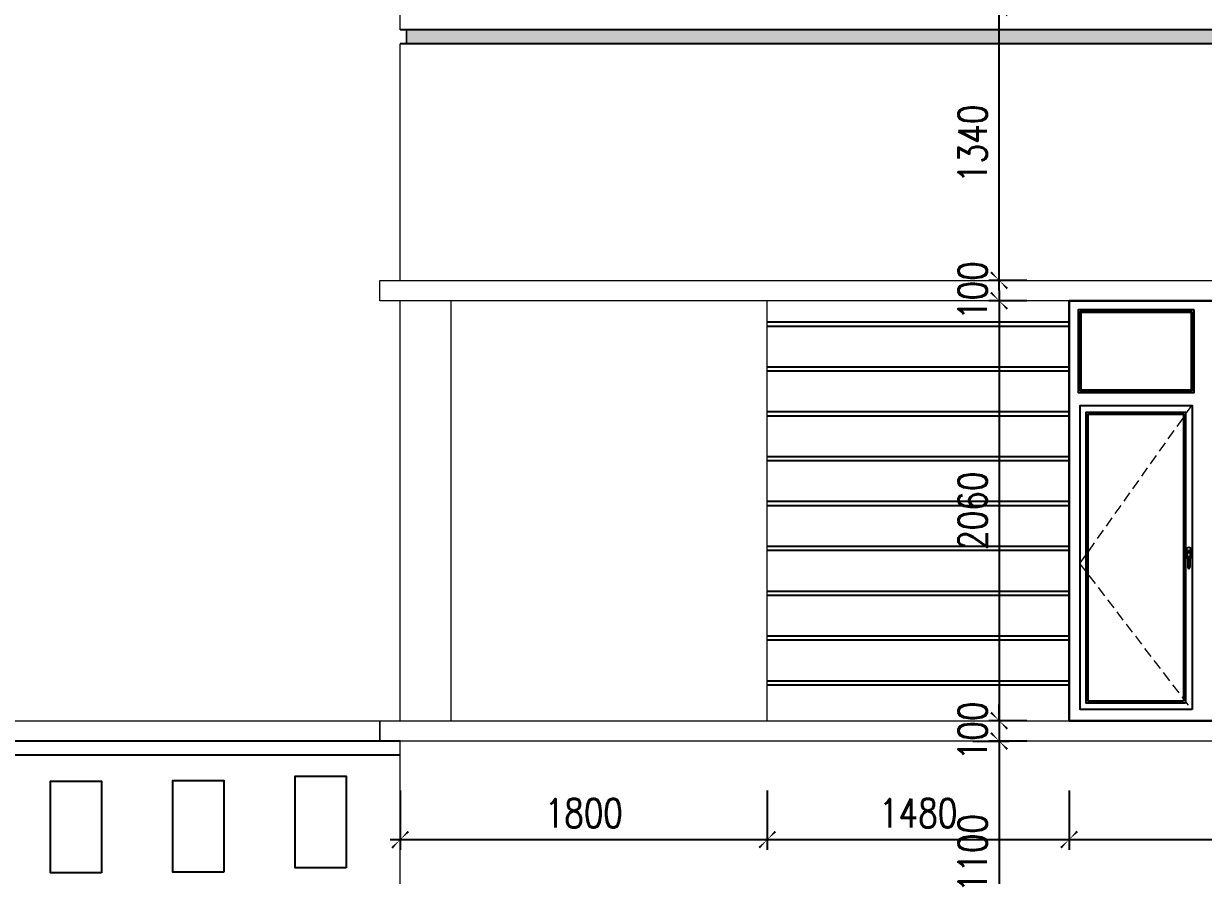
# Model space of a CAD drawing. Header units: millimetres. Extents: x -34806 to 662668, y 63228 to 99452.
# Drawn here: x 280355 to 286141, y 80833 to 85012 of the extents above; entities that cross this region are included whole.
import ezdxf

# ---------------------------------------------------------------- set-up
doc = ezdxf.new("R2010")
doc.units = ezdxf.units.MM
doc.header["$LTSCALE"] = 200
doc.header["$MEASUREMENT"] = 0
doc.header["$PDMODE"] = 3
doc.header["$PDSIZE"] = 50
doc.linetypes.add('HIDDEN', pattern=[0.375, 0.25, -0.125])
doc.layers.get('DEFPOINTS').update_dxf_attribs({"linetype": 'CONTINUOUS'})
for name, color, linetype in [('DIM', 1, 'CONTINUOUS'), ('Manh', 8, 'CONTINUOUS'), ('Net_Manh', 155, 'CONTINUOUS'), ('Net_Thay', 7, 'CONTINUOUS'), ('TPTA-Virtural', 253, 'CONTINUOUS'), ('wood', 254, 'CONTINUOUS')]:
    doc.layers.add(name, color=color, linetype=linetype)
for name, color, linetype, lineweight in [('hatch', 251, 'CONTINUOUS', 5), ('thay', 7, 'CONTINUOUS', 18), ('VU', 8, 'HIDDEN', 13)]:
    doc.layers.add(name, color=color, linetype=linetype, lineweight=lineweight)
doc.styles.add('RomanS', font='romans.shx', dxfattribs={"width": 0.8})
doc.dimstyles.new('D1', dxfattribs={"dimtxt": 140, "dimasz": 80, "dimexe": 50, "dimexo": 0, "dimgap": 60, "dimtad": 1, "dimdec": 0, "dimzin": 0, "dimdsep": 46, "dimtxsty": 'RomanS', "dimblk1": 'ARCHTICK', "dimblk2": 'ARCHTICK', "dimsah": 1, "dimcen": 100, "dimdle": 50, "dimclrt": 7, "dimadec": 0, "dimazin": 0, "dimtfac": 0.005, "dimtdec": 0, "dimtix": 1, "dimtofl": 0, "dimtmove": 2, "dimatfit": 3, "dimldrblk": 'ARCHTICK', "dimfxl": 1, "dimtvp": 0.8, "dimtolj": 1, "dimtzin": 0, "dimarcsym": 0})

# ---------------------------------------------------------------- blocks, each defined once
blk = doc.blocks.new('_ArchTick')
at = {"layer": 'DIM', "color": 150}
blk.add_lwpolyline([(0.5, 0.5, 0.133, 0, 0), (0, 0, 0, 0.133, 0), (-0.5, -0.5, 0.133, 0.133, 0)], format="xyseb", dxfattribs=at)
blk = doc.blocks.new('*D332')
at = {"layer": 'DEFPOINTS', "color": 0}
for p in [(282202.1, 81250.1), (284002.1, 81250.1), (284002.1, 81008.8)]:
    blk.add_point(p, dxfattribs=at)
at = {"layer": 'DIM', "color": 0, "lineweight": -2}
for p, q in [((282202.1, 81250.1), (282202.1, 80958.8)), ((284002.1, 81250.1), (284002.1, 80958.8)), ((282152.1, 81008.8), (284052.1, 81008.8))]:
    blk.add_line(p, q, dxfattribs=at)
at = {"layer": 'DIM', "color": 0, "lineweight": -2, "xscale": 80, "yscale": 80, "zscale": 80, "rotation": 180}
blk.add_blockref('_ArchTick', (282202.1, 81008.8), dxfattribs=at)
at = {"layer": 'DIM', "color": 0, "lineweight": -2, "xscale": 80, "yscale": 80, "zscale": 80}
blk.add_blockref('_ArchTick', (284002.1, 81008.8), dxfattribs=at)
at = {"layer": 'DIM', "color": 7, "insert": (283102.1, 81138.8), "char_height": 140, "attachment_point": 5, "style": 'RomanS'}
blk.add_mtext('\\A1;1800', dxfattribs=at)
blk = doc.blocks.new('*D333')
at = {"layer": 'DEFPOINTS', "color": 0}
for p in [(284002.1, 81250.1), (285482.1, 81250.1), (285482.1, 81008.8)]:
    blk.add_point(p, dxfattribs=at)
at = {"layer": 'DIM', "color": 0, "lineweight": -2}
for p, q in [((284002.1, 81250.1), (284002.1, 80958.8)), ((285482.1, 81250.1), (285482.1, 80958.8)), ((283952.1, 81008.8), (285532.1, 81008.8))]:
    blk.add_line(p, q, dxfattribs=at)
at = {"layer": 'DIM', "color": 0, "lineweight": -2, "xscale": 80, "yscale": 80, "zscale": 80, "rotation": 180}
blk.add_blockref('_ArchTick', (284002.1, 81008.8), dxfattribs=at)
at = {"layer": 'DIM', "color": 0, "lineweight": -2, "xscale": 80, "yscale": 80, "zscale": 80}
blk.add_blockref('_ArchTick', (285482.1, 81008.8), dxfattribs=at)
at = {"layer": 'DIM', "color": 7, "insert": (284742.1, 81138.8), "char_height": 140, "attachment_point": 5, "style": 'RomanS'}
blk.add_mtext('\\A1;1480', dxfattribs=at)
blk = doc.blocks.new('*D334')
at = {"layer": 'DEFPOINTS', "color": 0}
for p in [(285482.1, 81250.1), (288332.1, 81250.1), (288332.1, 81008.8)]:
    blk.add_point(p, dxfattribs=at)
at = {"layer": 'DIM', "color": 0, "lineweight": -2}
for p, q in [((285482.1, 81250.1), (285482.1, 80958.8)), ((288332.1, 81250.1), (288332.1, 80958.8)), ((285432.1, 81008.8), (288382.1, 81008.8))]:
    blk.add_line(p, q, dxfattribs=at)
at = {"layer": 'DIM', "color": 0, "lineweight": -2, "xscale": 80, "yscale": 80, "zscale": 80, "rotation": 180}
blk.add_blockref('_ArchTick', (285482.1, 81008.8), dxfattribs=at)
at = {"layer": 'DIM', "color": 0, "lineweight": -2, "xscale": 80, "yscale": 80, "zscale": 80}
blk.add_blockref('_ArchTick', (288332.1, 81008.8), dxfattribs=at)
at = {"layer": 'DIM', "color": 7, "insert": (286907.1, 81138.8), "char_height": 140, "attachment_point": 5, "style": 'RomanS'}
blk.add_mtext('\\A1;2850', dxfattribs=at)
blk = doc.blocks.new('*D427')
at = {"layer": 'DEFPOINTS', "color": 0}
for p in [(285139.2, 83752.3), (285275.3, 83752.3), (285275.3, 83652.3)]:
    blk.add_point(p, dxfattribs=at)
at = {"layer": 'DIM', "color": 0, "lineweight": -2}
for p, q in [((285139.2, 83752.3), (285139.2, 83832.3)), ((285275.3, 83752.3), (285089.2, 83752.3)), ((285275.3, 83652.3), (285089.2, 83652.3)), ((285139.2, 83652.3), (285139.2, 83572.3))]:
    blk.add_line(p, q, dxfattribs=at)
at = {"layer": 'DIM', "color": 0, "lineweight": -2, "xscale": 80, "yscale": 80, "zscale": 80}
for p, rotation in [((285139.2, 83752.3), 270), ((285139.2, 83652.3), 90)]:
    blk.add_blockref('_ArchTick', p, dxfattribs=dict(at, rotation=rotation))
at = {"layer": 'DIM', "color": 7, "insert": (285009.2, 83702.3), "char_height": 140, "attachment_point": 5, "rotation": 90, "style": 'RomanS'}
blk.add_mtext('\\A1;100', dxfattribs=at)
blk = doc.blocks.new('*D428')
at = {"layer": 'DEFPOINTS', "color": 0}
for p in [(285139.2, 85091.8), (285275.3, 85091.8), (285275.3, 83752.3)]:
    blk.add_point(p, dxfattribs=at)
at = {"layer": 'DIM', "color": 0, "lineweight": -2}
for p, q in [((285139.2, 83702.3), (285139.2, 85141.8)), ((285275.3, 85091.8), (285089.2, 85091.8)), ((285275.3, 83752.3), (285089.2, 83752.3))]:
    blk.add_line(p, q, dxfattribs=at)
at = {"layer": 'DIM', "color": 0, "lineweight": -2, "xscale": 80, "yscale": 80, "zscale": 80}
for p, rotation in [((285139.2, 85091.8), 90), ((285139.2, 83752.3), 270)]:
    blk.add_blockref('_ArchTick', p, dxfattribs=dict(at, rotation=rotation))
at = {"layer": 'DIM', "color": 7, "insert": (285009.2, 84422), "char_height": 140, "attachment_point": 5, "rotation": 90, "style": 'RomanS'}
blk.add_mtext('\\A1;1340', dxfattribs=at)
blk = doc.blocks.new('*D429')
at = {"layer": 'DEFPOINTS', "color": 0}
for p in [(285275.3, 83652.3), (285139.2, 81592.3), (285275.3, 81592.3)]:
    blk.add_point(p, dxfattribs=at)
at = {"layer": 'DIM', "color": 0, "lineweight": -2}
for p, q in [((285139.2, 83702.3), (285139.2, 81542.3)), ((285275.3, 83652.3), (285089.2, 83652.3)), ((285275.3, 81592.3), (285089.2, 81592.3))]:
    blk.add_line(p, q, dxfattribs=at)
at = {"layer": 'DIM', "color": 0, "lineweight": -2, "xscale": 80, "yscale": 80, "zscale": 80}
for p, rotation in [((285139.2, 83652.3), 90), ((285139.2, 81592.3), 270)]:
    blk.add_blockref('_ArchTick', p, dxfattribs=dict(at, rotation=rotation))
at = {"layer": 'DIM', "color": 7, "insert": (285009.2, 82622.3), "char_height": 140, "attachment_point": 5, "rotation": 90, "style": 'RomanS'}
blk.add_mtext('\\A1;2060', dxfattribs=at)
blk = doc.blocks.new('*D430')
at = {"layer": 'DEFPOINTS', "color": 0}
for p in [(285275.3, 81592.3), (285139.2, 81492.3), (285275.3, 81492.3)]:
    blk.add_point(p, dxfattribs=at)
at = {"layer": 'DIM', "color": 0, "lineweight": -2}
for p, q in [((285139.2, 81592.3), (285139.2, 81672.3)), ((285275.3, 81592.3), (285089.2, 81592.3)), ((285275.3, 81492.3), (285089.2, 81492.3)), ((285139.2, 81492.3), (285139.2, 81412.3))]:
    blk.add_line(p, q, dxfattribs=at)
at = {"layer": 'DIM', "color": 0, "lineweight": -2, "xscale": 80, "yscale": 80, "zscale": 80}
for p, rotation in [((285139.2, 81592.3), 270), ((285139.2, 81492.3), 90)]:
    blk.add_blockref('_ArchTick', p, dxfattribs=dict(at, rotation=rotation))
at = {"layer": 'DIM', "color": 7, "insert": (285009.2, 81542.3), "char_height": 140, "attachment_point": 5, "rotation": 90, "style": 'RomanS'}
blk.add_mtext('\\A1;100', dxfattribs=at)
blk = doc.blocks.new('*D431')
at = {"layer": 'DEFPOINTS', "color": 0}
for p in [(285009.6, 81492.3), (285009.6, 80392.3), (285139.2, 80392.3)]:
    blk.add_point(p, dxfattribs=at)
at = {"layer": 'DIM', "color": 0, "lineweight": -2}
for p, q in [((285139.2, 81542.3), (285139.2, 80342.3)), ((285009.6, 81492.3), (285189.2, 81492.3)), ((285009.6, 80392.3), (285189.2, 80392.3))]:
    blk.add_line(p, q, dxfattribs=at)
at = {"layer": 'DIM', "color": 0, "lineweight": -2, "xscale": 80, "yscale": 80, "zscale": 80}
for p, rotation in [((285139.2, 81492.3), 90), ((285139.2, 80392.3), 270)]:
    blk.add_blockref('_ArchTick', p, dxfattribs=dict(at, rotation=rotation))
at = {"layer": 'DIM', "color": 7, "insert": (285009.2, 80942.3), "char_height": 140, "attachment_point": 5, "rotation": 90, "style": 'RomanS'}
blk.add_mtext('\\A1;1100', dxfattribs=at)

msp = doc.modelspace()

# ---------------------------------------------------------------- hatches: boundary and pattern name
at = {"layer": 'Manh'}
h = msp.add_hatch(dxfattribs=at)
h.set_pattern_fill('DOTS,_O', color=256, scale=350)
h.set_pattern_definition([(0, (94.207, -114049.677), (10.9375, 21.875), [0, -21.875])])
h.paths.add_polyline_path([(293547.1, 84981.8), (293517.1, 84981.8), (282232.1, 84981.8), (282232.1, 84911.8), (293517.1, 84911.8), (293547.1, 84911.8)])
h.paths.add_polyline_path([(300237.1, 84981.8), (293547.1, 84981.8), (293547.1, 84911.8), (300237.1, 84911.8)])

# ---------------------------------------------------------------- linework, layer by layer
at = {"layer": 'hatch'}
msp.add_lwpolyline([(285482.2, 81592.3), (288332.1, 81592.3), (288332.1, 83652.3), (285482.2, 83652.3)], close=True, dxfattribs=at)
at = {"layer": 'Net_Manh'}
for p, q in [((284002.1, 83548.3), (285482.1, 83548.3)), ((284002.1, 83528.3), (285482.1, 83528.3)), ((284002.1, 83328.3), (285482.1, 83328.3)), ((284002.1, 83308.3), (285482.1, 83308.3)), ((284002.1, 83108.3), (285482.1, 83108.3)), ((284002.1, 83088.3), (285482.1, 83088.3)), ((284002.1, 82888.3), (285482.1, 82888.3)), ((284002.1, 82868.3), (285482.1, 82868.3)), ((284002.1, 82668.3), (285482.1, 82668.3)), ((284002.1, 82648.3), (285482.1, 82648.3)), ((284002.1, 82448.3), (285482.2, 82448.3)), ((284002.1, 82428.3), (285482.2, 82428.3)), ((284002.1, 82228.3), (285482.1, 82228.3)), ((284002.1, 82208.3), (285482.1, 82208.3)), ((284002.1, 82008.3), (285482.1, 82008.3)), ((284002.1, 81988.3), (285482.1, 81988.3)), ((284002.1, 81788.3), (285482.1, 81788.3)), ((284002.1, 81768.3), (285482.1, 81768.3))]:
    msp.add_line(p, q, dxfattribs=at)
at = {"layer": 'Net_Thay'}
msp.add_lwpolyline([(285482.1, 81592.3), (288332.1, 81592.3), (288332.1, 83652.3), (285482.1, 83652.3)], close=True, dxfattribs=at)
at = {"layer": 'thay'}
for p, q in [((282202.1, 84981.8), (282202.1, 85091.8)), ((282232.1, 84911.8), (282232.1, 84981.8)), ((282202.1, 83752.3), (282202.1, 84911.8)), ((282202.1, 81592.3), (282202.1, 83652.3)), ((282452.1, 81592.3), (282452.1, 83652.3)), ((284002.1, 81592.3), (284002.1, 83652.3)), ((288332.1, 83652.3), (285482.1, 83652.3)), ((285482.1, 83633.3), (285482.1, 81592.3)), ((288332.1, 83652.3), (285482.2, 83652.3)), ((285482.2, 83633.3), (285482.2, 81592.3)), ((282202.1, 80392.3), (282202.1, 81492.3))]:
    msp.add_line(p, q, dxfattribs=at)
for points in [[(282202.1, 84981.8), (282232.1, 84981.8), (282232.1, 84911.8), (282202.1, 84911.8)], [(288332.1, 83652.3), (285482.2, 83652.3)], [(288332.1, 81592.3), (285482.1, 81592.3)], [(288332.1, 81592.3), (285482.2, 81592.3)], [(288332.1, 81592.3), (285482.2, 81592.3)]]:
    msp.add_lwpolyline(points, dxfattribs=at)
for points in [[(282102.1, 83752.3), (293417.1, 83752.3), (293417.1, 83652.3), (282102.1, 83652.3)], [(276967.1, 81592.3), (282102.1, 81592.3), (282102.1, 81492.3), (276967.1, 81492.3)], [(282102.1, 81592.3), (293417.1, 81592.3), (293417.1, 81492.3), (282102.1, 81492.3)]]:
    msp.add_lwpolyline(points, close=True, dxfattribs=at)
at = {"layer": 'TPTA-Virtural'}
for p, q in [((293517.1, 84981.8), (282202.1, 84981.8)), ((293517.1, 84911.8), (282202.1, 84911.8)), ((282202.1, 81492.3), (277017.1, 81492.3)), ((282202.1, 81422.3), (277017.1, 81422.3))]:
    msp.add_line(p, q, dxfattribs=at)
for points in [[(285482.1, 83652.3), (288332.1, 83652.3), (288332.2, 81592.3), (285482.2, 81592.3)], [(280737.1, 80845.6), (280487.1, 80845.6), (280487.1, 81295.9), (280737.1, 81295.9)], [(281337.1, 80849.2), (281087.1, 80849.2), (281087.1, 81299.5), (281337.1, 81299.5)], [(281937.1, 80870.1), (281687.1, 80870.1), (281687.1, 81320.4), (281937.1, 81320.4)]]:
    msp.add_lwpolyline(points, close=True, dxfattribs=at)
at = {"layer": 'VU', "linetype": 'HIDDEN'}
msp.add_lwpolyline([(286082.9, 83138), (285533.9, 82363.9), (286082.9, 81646.3)], dxfattribs=at)
at = {"layer": 'wood'}
for p, q in [((286062, 82417.2), (286062, 82403.4)), ((286062.2, 82402.7), (286064, 82399.1)), ((286064.2, 82398.5), (286064.2, 82344.6)), ((286074.4, 82398.5), (286074.4, 82344.6)), ((286076.4, 82402.7), (286074.5, 82399.1)), ((286076.5, 82417.2), (286076.5, 82403.4))]:
    msp.add_line(p, q, dxfattribs=at)
for points in [[(286095.2, 83608.3), (285526.1, 83608.3), (285526.1, 83202), (286095.2, 83202)], [(286085.2, 83598.3), (285536.1, 83598.3), (285536.1, 83212), (286085.2, 83212)], [(286082.2, 83595.3), (285539.1, 83595.3), (285539.1, 83215), (286082.2, 83215)], [(286085.2, 81646.3), (285536.1, 81646.3), (285536.1, 83138), (286085.2, 83138)], [(286053.2, 81678.3), (285566.1, 81678.3), (285566.1, 83106), (286053.2, 83106)], [(286043.2, 81688.3), (285576.1, 81688.3), (285576.1, 83096), (286043.2, 83096)]]:
    msp.add_lwpolyline(points, close=True, dxfattribs=at)
for points in [[(286058, 82430.3), (286058, 82396.5)], [(286080.6, 82424.4), (286080.6, 82430.3)], [(286080.6, 82396.5), (286080.6, 82424.4)]]:
    msp.add_lwpolyline(points, dxfattribs=at)
msp.add_circle((286069.3, 82417.2), 2.05, dxfattribs=at)
for centre, radius, start, end in [((286069.3, 82430.3), 11.3, 0, 180), ((286069.3, 82396.5), 11.3, 180, 243.1549), ((286069.3, 82417.2), 9.72, 318.25899, 221.74101), ((286069.3, 82417.2), 7.25, 0, 180), ((286063.4, 82403.4), 1.4, 180, 207.19267), ((286062.8, 82398.5), 1.4, 0, 27.19267), ((286075.8, 82398.5), 1.4, 152.80733, 180), ((286069.3, 82396.5), 11.3, 296.8451, 0), ((286069.3, 82344.6), 5.09, 180, 0)]:
    msp.add_arc(centre, radius, start, end, dxfattribs=at)

# ---------------------------------------------------------------- dimensions: what is measured, and where the dimension line sits
at = {"layer": 'DIM'}
for base, p1, p2, picture, middle in [((285139.1953, 85091.8442), (285275.291, 83752.2502), (285275.291, 85091.8442), '*D428', (285009.1953, 84422.0472)), ((285139.2, 83752.3), (285275.3, 83652.3), (285275.3, 83752.3), '*D427', (285009.2, 83702.3)), ((285139.2, 81592.3), (285275.3, 83652.3), (285275.3, 81592.3), '*D429', (285009.2, 82622.3)), ((285139.2, 81492.3), (285275.3, 81592.3), (285275.3, 81492.3), '*D430', (285009.2, 81542.3)), ((285139.2, 80392.3), (285009.6, 81492.3), (285009.6, 80392.3), '*D431', (285009.2, 80942.3))]:
    dim = msp.add_linear_dim(base=base, p1=p1, p2=p2, angle=90, dimstyle='D1', dxfattribs=at)
    dim.commit()
    dim.dimension.update_dxf_attribs({"geometry": picture, "text_midpoint": middle})
for base, p1, p2, picture, middle in [((284002.1, 81008.8), (282202.1, 81250.1), (284002.1, 81250.1), '*D332', (283102.1, 81138.8)), ((285482.1, 81008.8), (284002.1, 81250.1), (285482.1, 81250.1), '*D333', (284742.1, 81138.8)), ((288332.1, 81008.8), (285482.1, 81250.1), (288332.1, 81250.1), '*D334', (286907.1, 81138.8))]:
    dim = msp.add_linear_dim(base=base, p1=p1, p2=p2, dimstyle='D1', dxfattribs=at)
    dim.commit()
    dim.dimension.update_dxf_attribs({"geometry": picture, "text_midpoint": middle})

doc.saveas('drawing.dxf')
